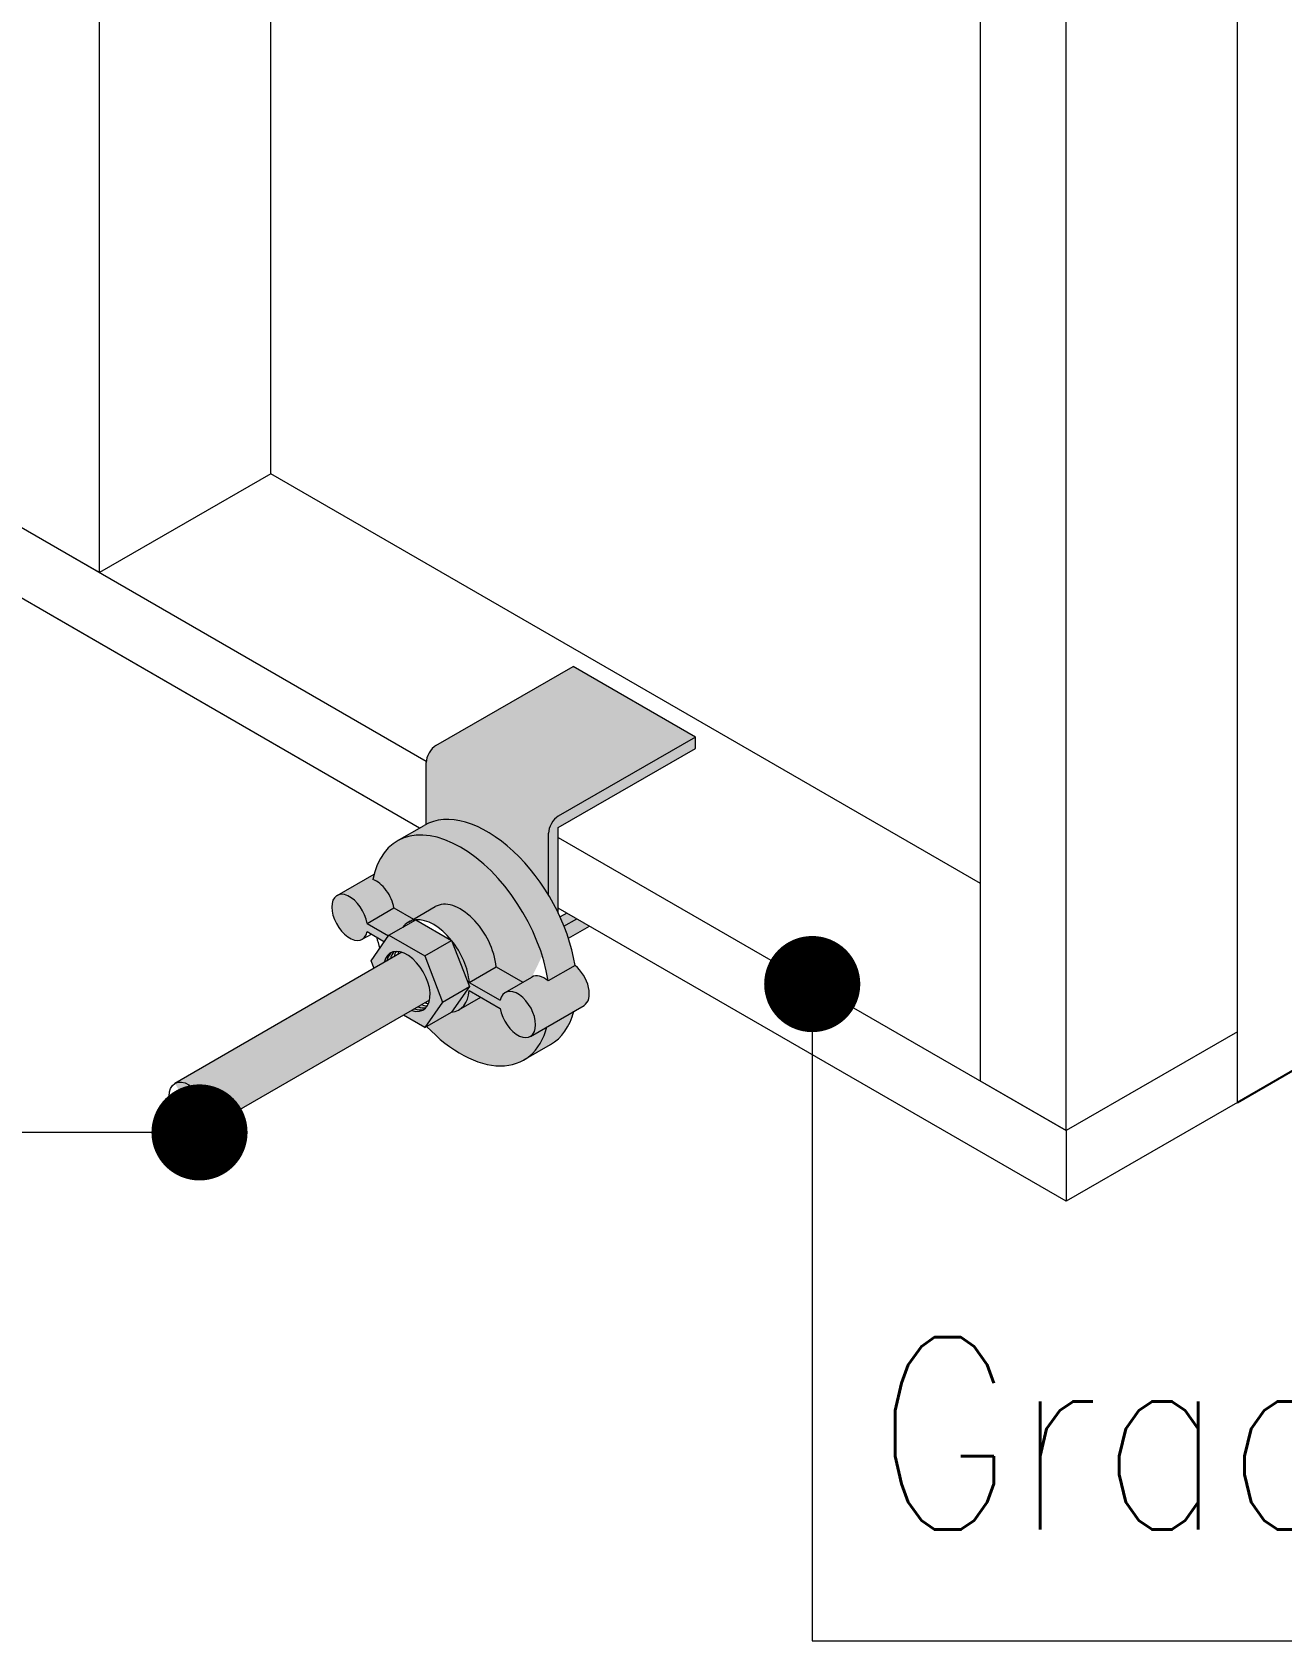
# Model space of a CAD drawing. Extents: x -20676 to 4767, y -817 to 13976.
# Drawn here: x -14743.8 to -14678.8, y 7768.4 to 7852.1 of the extents above; entities that cross this region are included whole.
import ezdxf
from ezdxf.enums import TextEntityAlignment as Align

# ---------------------------------------------------------------- set-up
doc = ezdxf.new("R2010")
doc.units = 0
doc.linetypes.add('HIDDEN', pattern=[9.524999999999995, 6.349999999999998, -3.174999999999998])
doc.layers.get('0').update_dxf_attribs({"lineweight": 13})
for name, color, linetype, lineweight in [('Concreto', 251, 'HIDDEN', 25), ('Demarcação 1', 252, 'Continuous', 9), ('MADEIRA', 3, 'Continuous', 13)]:
    doc.layers.add(name, color=color, linetype=linetype, lineweight=lineweight)
doc.styles.add('ROMANS', font='romans.shx')
doc.dimstyles.new('1x', dxfattribs={"dimtxt": 8, "dimasz": 5, "dimexe": 7, "dimexo": 5, "dimgap": 4, "dimtad": 1, "dimdec": 1, "dimdsep": 46, "dimtxsty": 'Standard', "dimblk": 'DOT', "dimcen": 0.09, "dimclrd": 4, "dimclre": 4, "dimclrt": 2, "dimadec": 0, "dimazin": 2, "dimtfac": 1, "dimtdec": 1, "dimtmove": 0, "dimatfit": 3, "dimldrblk": 'DOT', "dimfxl": 0, "dimtolj": 1, "dimtzin": 0, "dimlwd": 9, "dimlwe": 9, "dimarcsym": 0})

# ---------------------------------------------------------------- blocks, each defined once
blk = doc.blocks.new('_Dot')
at = {"color": 0, "linetype": 'ByBlock', "lineweight": -2}
blk.add_line((-0.5, 0), (-1, 0), dxfattribs=at)
at = {"color": 0, "linetype": 'ByBlock', "const_width": 0.5}
blk.add_lwpolyline([(-0.25, 0, 1), (0.25, 0, 1)], format="xyb", close=True, dxfattribs=at)
blk = doc.blocks.new('DOT')
at = {"color": 0, "linetype": 'ByBlock'}
blk.add_line((-0.5, 0), (-1, 0), dxfattribs=at)
at = {"color": 0, "linetype": 'ByBlock', "const_width": 0.5}
blk.add_lwpolyline([(-0.25, 0, 1), (0.25, 0, 1)], format="xyb", close=True, dxfattribs=at)

msp = doc.modelspace()

# ---------------------------------------------------------------- hatches: boundary and pattern name
at = {"layer": 'Demarcação 1'}
h = msp.add_hatch(color=256, dxfattribs=at)
h.dxf.hatch_style = 1
h.set_gradient(color1=(132, 132, 132), tint=1, name='SPHERICAL')
edge = h.paths.add_edge_path()
edge.add_line((-14709.33523011503, 7815.422680464093), (-14715.69919114576, 7819.096915078175))
edge.add_line((-14715.69919114576, 7819.096915078175), (-14722.8268275003, 7814.981772310333))
edge.add_ellipse((-14722.8268275003, 7814.393894772089), major_axis=(-0.3600000000000002, -0.6235382907247963), ratio=0.577350269189626, start_angle=224.9999999998697, end_angle=314.9999999999998)
edge.add_line((-14723.33594438246, 7814.099956002961), (-14723.33594438246, 7810.888224562661))
edge.add_ellipse((-14720.15396386727, 7805.134823544331), major_axis=(-3.28846153846154, 5.695782463351516), ratio=0.577350269189626, start_angle=271.82644889274303, end_angle=358.1735511072676, ccw=False)
edge.add_line((-14716.9719833518, 7807.21398994849), (-14716.9719833518, 7810.550915788801))
edge.add_ellipse((-14716.46286646957, 7810.719660157936), major_axis=(0.3600000000000002, 0.6235382907247963), ratio=0.577350269189626, start_angle=44.9999999999348, end_angle=134.9999999999675, ccw=False)
edge.add_line((-14716.46286646957, 7811.307537696164), (-14709.33523011504, 7815.422680464093))
h = msp.add_hatch(color=256, dxfattribs=at)
h.dxf.hatch_style = 1
h.set_gradient(color1=(132, 132, 132), tint=1, name='SPHERICAL')
edge = h.paths.add_edge_path()
edge.add_line((-14709.33523011503, 7814.834802925778), (-14709.33523011503, 7815.422680464095))
edge.add_line((-14709.33523011503, 7815.422680464093), (-14716.46286646957, 7811.307537696164))
edge.add_ellipse((-14716.46286646957, 7810.719660157936), major_axis=(0.3600000000000002, 0.6235382907247963), ratio=0.577350269189626, start_angle=44.99999999993487, end_angle=134.9999999999675)
edge.add_line((-14716.9719833518, 7810.425721388732), (-14716.9719833518, 7807.21398994849))
edge.add_ellipse((-14720.15396386727, 7805.134823544331), major_axis=(-3.28846153846154, 5.695782463351516), ratio=0.577350269189626, start_angle=262.4688479150752, end_angle=271.82644889274303, ccw=False)
edge.add_line((-14716.46286646957, 7806.270520918655), (-14716.46286646957, 7810.719660157936))
edge.add_line((-14716.46286646957, 7810.719660157936), (-14709.33523011504, 7814.834802925763))
h = msp.add_hatch(color=256, dxfattribs=at)
h.dxf.hatch_style = 1
h.set_gradient(color1=(132, 132, 132), tint=1, name='SPHERICAL')
edge = h.paths.add_edge_path()
edge.add_ellipse((-14720.15396386727, 7805.134823544331), major_axis=(-3.28846153846154, 5.695782463351516), ratio=0.577350269189626, start_angle=271.826448892743, end_angle=358.1735511072677)
edge.add_ellipse((-14720.15396386727, 7805.134823544331), major_axis=(-3.28846153846154, 5.695782463351516), ratio=0.577350269189626, start_angle=358.1735511072677, end_angle=360.0000000000026)
edge.add_line((-14723.44242540577, 7810.830606007688), (-14724.8376014778, 7810.025100726971))
edge.add_ellipse((-14721.54913993947, 7804.329318263612), major_axis=(3.28846153846154, -5.695782463351516), ratio=0.577350269189626, start_angle=56.29308563726602, end_angle=180.0000000000024, ccw=False)
edge.add_line((-14716.98859631077, 7802.747889372578), (-14715.59342023852, 7803.553394653383))
edge.add_ellipse((-14720.15396386727, 7805.134823544331), major_axis=(-3.28846153846154, 5.695782463351516), ratio=0.577350269189626, start_angle=236.2930856372657, end_angle=249.994809911856)
edge.add_ellipse((-14720.15396386727, 7805.134823544331), major_axis=(-3.28846153846154, 5.695782463351516), ratio=0.577350269189626, start_angle=249.994809911856, end_angle=256.001000546177)
edge.add_ellipse((-14720.15396386727, 7805.134823544331), major_axis=(-3.28846153846154, 5.695782463351516), ratio=0.577350269189626, start_angle=256.001000546177, end_angle=260.5320794259401)
edge.add_ellipse((-14720.15396386727, 7805.134823544331), major_axis=(-3.28846153846154, 5.695782463351516), ratio=0.577350269189626, start_angle=260.5320794259401, end_angle=262.4688479150752)
edge.add_ellipse((-14720.15396386727, 7805.134823544331), major_axis=(-3.28846153846154, 5.695782463351516), ratio=0.577350269189626, start_angle=262.4688479150752, end_angle=271.826448892743)
h = msp.add_hatch(color=256, dxfattribs=at)
h.dxf.hatch_style = 1
h.set_gradient(color1=(132, 132, 132), tint=1, name='SPHERICAL')
edge = h.paths.add_edge_path()
edge.add_ellipse((-14721.54913993947, 7804.329318263612), major_axis=(3.28846153846154, -5.695782463351516), ratio=0.577350269189626, start_angle=56.29308563726577, end_angle=180.0000000000022)
edge.add_ellipse((-14721.54913993947, 7804.329318263612), major_axis=(3.28846153846154, -5.695782463351516), ratio=0.577350269189626, start_angle=180.0000000000022, end_angle=210.153771802942)
edge.add_ellipse((-14721.54913993947, 7804.329318263612), major_axis=(3.28846153846154, -5.695782463351516), ratio=0.577350269189626, start_angle=210.153771802942, end_angle=213.7069143627306)
edge.add_ellipse((-14725.92069163179, 7806.8532348101), major_axis=(0.6576923076923074, -1.139156492670298), ratio=0.5773502691896261, start_angle=56.536959032804816, end_angle=146.7236510024918, ccw=False)
edge.add_line((-14725.00936643784, 7806.54188237217), (-14723.99388569377, 7805.955594291227))
edge.add_line((-14723.99388569377, 7805.955594291228), (-14722.71157396997, 7806.69593731026))
edge.add_ellipse((-14721.54913993947, 7804.329318263612), major_axis=(1.315384615384613, -2.2783129853406), ratio=0.577350269189626, start_angle=50.739170477262576, end_angle=180, ccw=False)
edge.add_line((-14719.69822972028, 7803.475496158571), (-14718.30694938566, 7802.67224008296))
edge.add_line((-14718.30694938566, 7802.672240082977), (-14717.68789632309, 7803.029650535451))
edge.add_ellipse((-14717.17758824669, 7801.805401717036), major_axis=(0.6576923076923074, -1.139156492670298), ratio=0.5773502691896261, start_angle=123.276348997522, end_angle=180, ccw=False)
h = msp.add_hatch(color=256, dxfattribs=at)
h.dxf.hatch_style = 1
h.set_gradient(color1=(132, 132, 132), tint=1, name='SPHERICAL')
edge = h.paths.add_edge_path()
edge.add_ellipse((-14725.92069163179, 7806.8532348101), major_axis=(0.6576923076923074, -1.139156492670298), ratio=0.5773502691896261, start_angle=56.53695903280461, end_angle=146.7236510024917)
edge.add_ellipse((-14721.54913993947, 7804.329318263612), major_axis=(3.28846153846154, -5.695782463351516), ratio=0.577350269189626, start_angle=210.1537718029421, end_angle=213.7069143627307, ccw=False)
edge.add_line((-14726.04447617142, 7808.300643096505), (-14727.97356001176, 7807.186886021942))
edge.add_ellipse((-14727.31586770404, 7806.047729529295), major_axis=(0.6576923076923074, -1.139156492670298), ratio=0.5773502691896261, start_angle=56.53695903281192, end_angle=180.0000000000038, ccw=False)
edge.add_line((-14726.40454250975, 7805.73637709138), (-14725.00936643784, 7806.54188237217))
h = msp.add_hatch(color=256, dxfattribs=at)
h.dxf.hatch_style = 1
h.set_gradient(color1=(132, 132, 132), tint=1, name='SPHERICAL')
edge = h.paths.add_edge_path()
edge.add_ellipse((-14727.31586770404, 7806.047729529295), major_axis=(0.6576923076923074, -1.139156492670298), ratio=0.5773502691896261, start_angle=56.53695903281174, end_angle=180.0000000000032)
edge.add_ellipse((-14727.31586770404, 7806.047729529295), major_axis=(0.6576923076923074, -1.139156492670298), ratio=0.5773502691896261, start_angle=180.0000000000032, end_angle=360.0000000000787)
edge.add_ellipse((-14727.31586770404, 7806.047729529295), major_axis=(0.6576923076923074, -1.139156492670298), ratio=0.5773502691896261, start_angle=360.0000000000787, end_angle=393.4630409671884)
edge.add_line((-14726.40454250975, 7805.306774274884), (-14725.50162226956, 7804.785473031125))
edge.add_line((-14725.50162226968, 7804.785473031123), (-14725.28682086168, 7805.091060196733))
edge.add_line((-14725.28682086138, 7805.091060196733), (-14726.40454250975, 7805.73637709138))
h = msp.add_hatch(color=256, dxfattribs=at)
h.dxf.hatch_style = 1
h.set_gradient(color1=(132, 132, 132), tint=1, name='SPHERICAL')
edge = h.paths.add_edge_path()
edge.add_line((-14725.00936643784, 7806.54188237217), (-14726.40454250975, 7805.73637709138))
edge.add_line((-14726.40454250975, 7805.73637709138), (-14725.28682086133, 7805.091060196733))
edge.add_line((-14725.28682086138, 7805.091060196733), (-14725.26960946496, 7805.115545985376))
edge.add_line((-14725.26960946497, 7805.115545985376), (-14724.55532657308, 7805.527937405292))
edge.add_ellipse((-14722.94431601144, 7803.523812982734), major_axis=(1.315384615384613, -2.2783129853406), ratio=0.577350269189626, start_angle=179.9999999999906, end_angle=194.9999999998853, ccw=False)
edge.add_line((-14724.25970062688, 7805.802125968097), (-14723.99388569377, 7805.955594291227))
edge.add_line((-14723.99388569377, 7805.955594291228), (-14725.00936643784, 7806.541882372172))
h = msp.add_hatch(color=256, dxfattribs=at)
h.dxf.hatch_style = 1
h.set_gradient(color1=(132, 132, 132), tint=1, name='SPHERICAL')
edge = h.paths.add_edge_path()
edge.add_ellipse((-14721.54913993947, 7804.329318263612), major_axis=(1.315384615384613, -2.2783129853406), ratio=0.577350269189626, start_angle=50.73917047726241, end_angle=180)
edge.add_line((-14722.86452455474, 7806.607631248888), (-14724.25970062682, 7805.802125968083))
edge.add_ellipse((-14722.94431601144, 7803.523812982734), major_axis=(1.315384615384613, -2.2783129853406), ratio=0.577350269189626, start_angle=165.000000000028, end_angle=179.9999999999906, ccw=False)
edge.add_ellipse((-14722.94431601144, 7803.523812982734), major_axis=(1.315384615384613, -2.2783129853406), ratio=0.577350269189626, start_angle=104.99999999997371, end_angle=165.000000000028, ccw=False)
edge.add_ellipse((-14722.94431601144, 7803.523812982734), major_axis=(1.315384615384613, -2.2783129853406), ratio=0.577350269189626, start_angle=50.739170477262576, end_angle=104.99999999997371, ccw=False)
edge.add_line((-14721.09340579231, 7802.669990877766), (-14719.69822972028, 7803.475496158571))
h = msp.add_hatch(color=256, dxfattribs=at)
h.dxf.hatch_style = 1
h.set_gradient(color1=(132, 132, 132), tint=1, name='SPHERICAL')
h.paths.add_polyline_path([(-14723.87443339282, 7805.921051266094), (-14725.26960946497, 7805.115545985289), (-14723.4093747023, 7804.04153894425), (-14722.01419863017, 7804.84704422504)])
h = msp.add_hatch(color=256, dxfattribs=at)
h.dxf.hatch_style = 1
h.set_gradient(color1=(132, 132, 132), tint=1, name='SPHERICAL')
edge = h.paths.add_edge_path()
edge.add_line((-14715.50827231484, 7805.97989750562), (-14716.01738919724, 7806.273836274735))
edge.add_line((-14716.0173891973, 7806.273836274733), (-14716.36936153878, 7806.070624948668))
edge.add_ellipse((-14720.15396386727, 7805.134823544331), major_axis=(-3.28846153846154, 5.695782463351516), ratio=0.577350269189626, start_angle=256.0010005461772, end_angle=260.5320794259402, ccw=False)
edge.add_line((-14716.16767466958, 7805.599191378658), (-14715.50827231479, 7805.97989750562))
h = msp.add_hatch(color=256, dxfattribs=at)
h.dxf.hatch_style = 1
h.set_gradient(color1=(132, 132, 132), tint=1, name='SPHERICAL')
edge = h.paths.add_edge_path()
edge.add_line((-14714.84926257252, 7805.599418053522), (-14715.50827231472, 7805.979897505606))
edge.add_line((-14715.50827231484, 7805.97989750562), (-14716.16767466958, 7805.599191378673))
edge.add_ellipse((-14720.15396386727, 7805.134823544331), major_axis=(-3.28846153846154, 5.695782463351516), ratio=0.577350269189626, start_angle=249.99480991185618, end_angle=256.0010005461772, ccw=False)
edge.add_line((-14715.93892272031, 7804.970302473928), (-14714.84926257253, 7805.59941805352))
h = msp.add_hatch(color=256, dxfattribs=at)
h.dxf.hatch_style = 1
h.set_gradient(color1=(132, 132, 132), tint=1, name='SPHERICAL')
edge = h.paths.add_edge_path()
edge.add_line((-14722.47925732069, 7801.64430066089), (-14723.40937470237, 7804.04153894425))
edge.add_line((-14723.4093747023, 7804.04153894425), (-14725.26960946485, 7805.115545985376))
edge.add_line((-14725.26960946497, 7805.115545985289), (-14725.28682086139, 7805.091060196719))
edge.add_line((-14725.28682086138, 7805.091060196733), (-14725.50162226956, 7804.785473031123))
edge.add_line((-14725.50162226968, 7804.785473031123), (-14726.19972684624, 7803.792314743041))
edge.add_line((-14726.19972684624, 7803.792314743043), (-14726.04591024754, 7803.395875490898))
edge.add_line((-14726.04591024754, 7803.395875490898), (-14725.52060486812, 7803.69916069323))
edge.add_ellipse((-14724.33949208358, 7802.718307701929), major_axis=(-0.8549999999999994, 1.480903440471388), ratio=0.577350269189626, start_angle=355.3200786188029, end_angle=392.63689750356093, ccw=False)
edge.add_ellipse((-14724.33949208358, 7802.718307701929), major_axis=(-0.8549999999999994, 1.480903440471388), ratio=0.577350269189626, start_angle=349.0253361099256, end_angle=355.3200786188029, ccw=False)
edge.add_ellipse((-14724.33949208358, 7802.718307701929), major_axis=(-0.8549999999999994, 1.480903440471388), ratio=0.577350269189626, start_angle=342.5928085264702, end_angle=349.0253361099256, ccw=False)
edge.add_ellipse((-14724.33949208358, 7802.718307701929), major_axis=(-0.8549999999999994, 1.480903440471388), ratio=0.577350269189626, start_angle=335.92411531679977, end_angle=342.5928085264702, ccw=False)
edge.add_ellipse((-14724.33949208358, 7802.718307701929), major_axis=(-0.8549999999999994, 1.480903440471388), ratio=0.577350269189626, start_angle=328.8867134268062, end_angle=335.92411531679977, ccw=False)
edge.add_line((-14724.59684139908, 7804.232495780743), (-14724.59837929927, 7804.231607873691))
edge.add_ellipse((-14724.33949208358, 7802.718307701929), major_axis=(-0.8549999999999994, 1.480903440471388), ratio=0.577350269189626, start_angle=212.6368975035226, end_angle=327.36310249634704, ccw=False)
edge.add_ellipse((-14723.45588057121, 7803.228461046499), major_axis=(-0.8549999999999994, 1.480903440471388), ratio=0.577350269189626, start_angle=147.3631024964392, end_angle=148.8867134268343, ccw=False)
edge.add_ellipse((-14724.33949208358, 7802.718307701929), major_axis=(-0.8549999999999994, 1.480903440471388), ratio=0.577350269189626, start_angle=204.0758846831674, end_angle=211.1132865732151, ccw=False)
edge.add_ellipse((-14724.33949208358, 7802.718307701929), major_axis=(-0.8549999999999994, 1.480903440471388), ratio=0.577350269189626, start_angle=197.407191473494, end_angle=204.0758846831674, ccw=False)
edge.add_ellipse((-14724.33949208358, 7802.718307701929), major_axis=(-0.8549999999999994, 1.480903440471388), ratio=0.577350269189626, start_angle=190.974663889962, end_angle=197.407191473494, ccw=False)
edge.add_ellipse((-14724.33949208358, 7802.718307701929), major_axis=(-0.8549999999999994, 1.480903440471388), ratio=0.577350269189626, start_angle=184.679921381206, end_angle=190.974663889962, ccw=False)
edge.add_ellipse((-14724.33949208358, 7802.718307701929), major_axis=(-0.8549999999999994, 1.480903440471388), ratio=0.577350269189626, start_angle=147.3631024964392, end_angle=184.679921381206, ccw=False)
edge.add_line((-14724.08060486794, 7801.20500753024), (-14724.51050264515, 7800.956805932961))
edge.add_line((-14724.5105026451, 7800.956805932976), (-14723.40937470242, 7800.321069418671))
edge.add_line((-14723.4093747023, 7800.321069418656), (-14722.47925732068, 7801.64430066089))
h = msp.add_hatch(color=256, dxfattribs=at)
h.dxf.hatch_style = 1
h.set_gradient(color1=(132, 132, 132), tint=1, name='SPHERICAL')
edge = h.paths.add_edge_path()
edge.add_ellipse((-14724.33949208358, 7802.718307701929), major_axis=(-0.8549999999999994, 1.480903440471388), ratio=0.577350269189626, start_angle=212.6368975035515, end_angle=327.3631024963468)
edge.add_line((-14724.59837929927, 7804.231607873691), (-14736.40202878217, 7797.416767667295))
edge.add_ellipse((-14735.68202878196, 7796.169691085757), major_axis=(0.7199999999999995, -1.247076581449591), ratio=0.577350269189626, start_angle=0, end_angle=179.9999999999757, ccw=False)
edge.add_ellipse((-14735.68202878196, 7796.169691085757), major_axis=(0.7199999999999995, -1.247076581449591), ratio=0.577350269189626, start_angle=179.9999999999754, end_angle=359.9999999999752)
edge.add_line((-14734.96202878217, 7794.922614504321), (-14723.15837929915, 7801.737454710732))
h = msp.add_hatch(color=256, dxfattribs=at)
h.dxf.hatch_style = 1
h.set_gradient(color1=(132, 132, 132), tint=1, name='SPHERICAL')
h.paths.add_polyline_path([(-14722.01419863017, 7804.84704422504), (-14723.4093747023, 7804.04153894425), (-14722.47925732069, 7801.64430066089), (-14721.08408124866, 7802.449805941767)])
h = msp.add_hatch(color=256, dxfattribs=at)
h.dxf.hatch_style = 1
h.set_gradient(color1=(132, 132, 132), tint=1, name='SPHERICAL')
edge = h.paths.add_edge_path()
edge.add_ellipse((-14718.57276431872, 7800.999896436246), major_axis=(0.6576923076923074, -1.139156492670298), ratio=0.5773502691896261, start_angle=360.0000000000039, end_angle=540.0000000000034)
edge.add_ellipse((-14718.57276431872, 7800.999896436246), major_axis=(0.6576923076923074, -1.139156492670298), ratio=0.5773502691896261, start_angle=180.0000000000032, end_angle=213.4630409671917)
edge.add_line((-14719.48408951301, 7801.740851690643), (-14721.09340579231, 7802.669990877766))
edge.add_ellipse((-14722.94431601144, 7803.523812982734), major_axis=(1.315384615384613, -2.2783129853406), ratio=0.577350269189626, start_angle=50.73917047726241, end_angle=104.9999999999736)
edge.add_line((-14722.01419863017, 7804.84704422504), (-14721.08408124866, 7802.44980594168))
edge.add_line((-14721.08408124866, 7802.449805941767), (-14722.01419863016, 7801.126574699447))
edge.add_ellipse((-14722.94431601144, 7803.523812982734), major_axis=(1.315384615384613, -2.2783129853406), ratio=0.577350269189626, start_angle=345.000000000011, end_angle=360.0000000000275)
edge.add_ellipse((-14722.94431601144, 7803.523812982734), major_axis=(1.315384615384613, -2.2783129853406), ratio=0.577350269189626, start_angle=360.0000000000275, end_angle=399.2608295227375)
edge.add_line((-14721.09340579231, 7802.240388061373), (-14719.48408951301, 7801.31124887425))
edge.add_ellipse((-14718.57276431872, 7800.999896436246), major_axis=(0.6576923076923074, -1.139156492670298), ratio=0.5773502691896261, start_angle=236.5369590328082, end_angle=360.0000000000039)
h = msp.add_hatch(color=256, dxfattribs=at)
h.dxf.hatch_style = 1
h.set_gradient(color1=(132, 132, 132), tint=1, name='SPHERICAL')
edge = h.paths.add_edge_path(flags=17)
edge.add_line((-14719.69822972028, 7803.475496158571), (-14721.0934057923, 7802.669990877752))
edge.add_line((-14721.09340579231, 7802.669990877766), (-14719.48408951301, 7801.740851690643))
edge.add_ellipse((-14718.57276431872, 7800.999896436246), major_axis=(0.6576923076923074, -1.139156492670298), ratio=0.5773502691896261, start_angle=540.0000000000032, end_angle=573.4630409671917, ccw=False)
edge.add_line((-14719.23045662656, 7802.139052928964), (-14718.30694938561, 7802.672240082975))
edge.add_line((-14718.30694938566, 7802.672240082977), (-14719.69822972028, 7803.475496158588))
h = msp.add_hatch(color=256, dxfattribs=at)
h.dxf.hatch_style = 1
h.set_gradient(color1=(132, 132, 132), tint=1, name='SPHERICAL')
edge = h.paths.add_edge_path()
edge.add_ellipse((-14715.78241217456, 7802.610906997856), major_axis=(0.6576923076923074, -1.139156492670298), ratio=0.5773502691896261, start_angle=-2.518090105059784e-11, end_angle=123.276348997522)
edge.add_line((-14715.59342023846, 7803.553394653456), (-14716.98859631077, 7802.747889372564))
edge.add_ellipse((-14717.17758824669, 7801.805401717036), major_axis=(0.6576923076923074, -1.139156492670298), ratio=0.5773502691896261, start_angle=123.276348997522, end_angle=180)
edge.add_line((-14717.8352805543, 7802.944558209769), (-14719.23045662661, 7802.139052928964))
edge.add_ellipse((-14718.57276431872, 7800.999896436246), major_axis=(0.6576923076923074, -1.139156492670298), ratio=0.5773502691896261, start_angle=360.0000000000037, end_angle=540.0000000000032, ccw=False)
edge.add_line((-14717.85982779733, 7799.892635205295), (-14717.05380370717, 7800.357993430647))
edge.add_line((-14717.05380370717, 7800.357993430647), (-14715.12471986684, 7801.47175050521))
h = msp.add_hatch(color=256, dxfattribs=at)
h.dxf.hatch_style = 1
h.set_gradient(color1=(132, 132, 132), tint=1, name='SPHERICAL')
h.paths.add_polyline_path([(-14721.08408124866, 7802.449805941767), (-14722.47925732069, 7801.64430066089), (-14723.4093747023, 7800.321069418656), (-14722.01419863017, 7801.126574699447)])
h = msp.add_hatch(color=256, dxfattribs=at)
h.dxf.hatch_style = 1
h.set_gradient(color1=(132, 132, 132), tint=1, name='SPHERICAL')
edge = h.paths.add_edge_path()
edge.add_line((-14720.49957025708, 7801.897536955119), (-14721.0934057923, 7802.240388061356))
edge.add_ellipse((-14722.94431601144, 7803.523812982734), major_axis=(1.315384615384613, -2.2783129853406), ratio=0.577350269189626, start_angle=360.0000000000275, end_angle=399.26082952273765, ccw=False)
edge.add_line((-14721.62893139599, 7801.24549999746), (-14720.49957025708, 7801.897536955135))
h = msp.add_hatch(color=256, dxfattribs=at)
h.dxf.hatch_style = 1
h.set_gradient(color1=(132, 132, 132), tint=1, name='SPHERICAL')
edge = h.paths.add_edge_path()
edge.add_ellipse((-14720.15396386727, 7805.134823544331), major_axis=(-3.28846153846154, 5.695782463351516), ratio=0.577350269189626, start_angle=179.9999999999974, end_angle=210.1537718029641)
edge.add_line((-14715.65862763515, 7801.163498711454), (-14717.05380370717, 7800.357993430649))
edge.add_ellipse((-14721.54913993947, 7804.329318263612), major_axis=(3.28846153846154, -5.695782463351516), ratio=0.577350269189626, start_angle=360.0000000000268, end_angle=390.15377180296554, ccw=False)
edge.add_line((-14718.26067840092, 7798.633535800254), (-14716.86550232872, 7799.439041081045))
h = msp.add_hatch(color=256, dxfattribs=at)
h.dxf.hatch_style = 1
h.set_gradient(color1=(132, 132, 132), tint=1, name='SPHERICAL')
edge = h.paths.add_edge_path()
edge.add_ellipse((-14718.57276431872, 7800.999896436246), major_axis=(0.6576923076923074, -1.139156492670298), ratio=0.5773502691896261, start_angle=236.53695903280828, end_angle=360.0000000000037, ccw=False)
edge.add_line((-14719.48408951301, 7801.311248874175), (-14720.49957025708, 7801.897536955134))
edge.add_line((-14720.49957025708, 7801.897536955119), (-14721.62893139611, 7801.245499997443))
edge.add_ellipse((-14722.94431601144, 7803.523812982734), major_axis=(1.315384615384613, -2.2783129853406), ratio=0.577350269189626, start_angle=345.0000000000109, end_angle=360.0000000000275, ccw=False)
edge.add_line((-14722.01419863017, 7801.126574699447), (-14723.3116678695, 7800.377480484734))
edge.add_ellipse((-14721.54913993947, 7804.329318263612), major_axis=(3.28846153846154, -5.695782463351516), ratio=0.577350269189626, start_angle=292.7288384360598, end_angle=360.0000000000268)
edge.add_ellipse((-14721.54913993947, 7804.329318263612), major_axis=(3.28846153846154, -5.695782463351516), ratio=0.577350269189626, start_angle=360.0000000000268, end_angle=390.1537718029654)
edge.add_line((-14717.05380370717, 7800.357993430647), (-14717.91507201111, 7799.860739943615))
h = msp.add_hatch(color=256, dxfattribs=at)
h.dxf.hatch_style = 1
h.set_gradient(color1=(132, 132, 132), tint=1, name='SPHERICAL')
edge = h.paths.add_edge_path()
edge.add_ellipse((-14735.68202878196, 7796.169691085757), major_axis=(0.7200000000000003, -1.247076581449593), ratio=0.577350269189626, start_angle=0, end_angle=179.9999999999754)
edge.add_ellipse((-14735.68202878196, 7796.169691085757), major_axis=(0.7200000000000003, -1.247076581449593), ratio=0.577350269189626, start_angle=179.9999999999754, end_angle=359.9999999999752)

# ---------------------------------------------------------------- linework, layer by layer
at = {"extrusion": (-1e-16, 0.816496580927726, 0.5773502691896261)}
for p, q in [((-14722.8268275003, 7814.981772310322), (-14715.69919114576, 7819.096915078178)), ((-14709.33523011503, 7815.422680464097), (-14715.69919114576, 7819.096915078178)), ((-14709.33523011503, 7815.422680464097), (-14716.46286646957, 7811.307537696168)), ((-14709.33523011503, 7814.834802925781), (-14709.33523011503, 7815.422680464097)), ((-14723.33594438246, 7810.888224562663), (-14723.33594438246, 7814.099956002965)), ((-14716.46286646957, 7810.71966015794), (-14709.33523011503, 7814.834802925781)), ((-14724.8376014778, 7810.025100726973), (-14723.44242540577, 7810.830606007692)), ((-14716.9719833518, 7807.213989948494), (-14716.9719833518, 7810.425721388809)), ((-14716.46286646957, 7806.270520918659), (-14716.46286646957, 7810.71966015794)), ((-14727.97356001176, 7807.186886021931), (-14726.04447617142, 7808.300643096509)), ((-14726.40454250975, 7805.736377091383), (-14725.00936643784, 7806.541882372174)), ((-14725.00936643784, 7806.541882372174), (-14723.99388569377, 7805.955594291232)), ((-14724.25970062688, 7805.802125968101), (-14722.86452455474, 7806.607631248891)), ((-14726.40454250975, 7805.736377091383), (-14725.28682086138, 7805.091060196737)), ((-14725.26960946497, 7805.115545985293), (-14723.87443339282, 7805.921051266097)), ((-14723.87443339282, 7805.921051266097), (-14722.01419863017, 7804.847044225044)), ((-14716.0173891973, 7806.273836274737), (-14716.36936153861, 7806.070624948657)), ((-14716.16767466958, 7805.599191378662), (-14715.50827231484, 7805.979897505624)), ((-14726.6581753962, 7804.908573036668), (-14726.1865065649, 7805.180891163374)), ((-14726.40454250975, 7805.306774274888), (-14725.50162226968, 7804.785473031126)), ((-14726.19972684624, 7803.792314743047), (-14725.26960946497, 7805.115545985293)), ((-14725.26960946497, 7805.115545985293), (-14723.4093747023, 7804.041538944253)), ((-14715.93892272031, 7804.970302473932), (-14714.84926257252, 7805.599418053525)), ((-14724.59837929927, 7804.231607873695), (-14736.40202878217, 7797.416767667228)), ((-14723.4093747023, 7804.041538944253), (-14722.01419863017, 7804.847044225044)), ((-14723.4093747023, 7804.041538944253), (-14722.47925732069, 7801.644300660893)), ((-14722.01419863017, 7804.847044225044), (-14721.08408124866, 7802.449805941771)), ((-14726.04591024754, 7803.395875490902), (-14726.19972684624, 7803.792314743047)), ((-14721.09340579231, 7802.66999087777), (-14719.69822972028, 7803.475496158575)), ((-14719.69822972028, 7803.475496158575), (-14718.30694938566, 7802.67224008298)), ((-14715.59342023846, 7803.55339465346), (-14716.98859631077, 7802.747889372582)), ((-14722.47925732069, 7801.644300660893), (-14721.08408124866, 7802.449805941771)), ((-14721.08408124866, 7802.449805941771), (-14722.01419863017, 7801.12657469945)), ((-14721.09340579231, 7802.66999087777), (-14719.48408951301, 7801.740851690647)), ((-14719.23045662656, 7802.139052928967), (-14717.8352805543, 7802.944558209772)), ((-14723.15837929915, 7801.737454710736), (-14734.96202878217, 7794.922614504325)), ((-14722.47925732069, 7801.644300660893), (-14723.4093747023, 7800.32106941866)), ((-14721.62893139599, 7801.245499997463), (-14720.49957025708, 7801.897536955123)), ((-14721.09340579231, 7802.240388061377), (-14719.48408951301, 7801.311248874179)), ((-14723.4093747023, 7800.32106941866), (-14724.5105026451, 7800.956805932979)), ((-14723.4093747023, 7800.32106941866), (-14722.01419863017, 7801.12657469945)), ((-14717.91507201111, 7799.860739943621), (-14715.12471986683, 7801.471750505214)), ((-14718.26067840092, 7798.633535800258), (-14716.86550232866, 7799.439041081048))]:
    msp.add_line(p, q, dxfattribs=at)
for centre, major_axis, ratio, start_param, end_param in [((-14722.8268275003, 7814.393894772093), (-0.3599999999999999, -0.6235382907247962), 0.5773502691896258, 3.926990816984967, 5.497787143782136), ((-14721.54913993947, 7804.329318263615), (3.288461538461535, -5.695782463351502), 0.577350269189626, 0.9824996904774184, 3.729889289907212), ((-14720.15396386727, 7805.134823544335), (-3.288461538461535, 5.695782463351502), 0.577350269189626, 4.124092344067211, 6.283185307179627), ((-14716.46286646957, 7810.71966015794), (0.3599999999999999, 0.6235382907247962), 0.5773502691896258, 0.7853981633963116, 2.356194490191775), ((-14727.31586770404, 7806.047729529299), (0.6576923076923065, -1.139156492670299), 0.5773502691896258, 0.986756084187714, 6.867225549786768), ((-14725.92069163178, 7806.853234810103), (0.6576923076923065, -1.139156492670299), 0.5773502691896258, 0.9867560841875896, 2.56081080054056), ((-14721.54913993947, 7804.329318263615), (1.315384615384612, -2.278312985340598), 0.5773502691896258, 0.8855655845589316, 3.141592653589792), ((-14722.94431601144, 7803.523812982738), (1.315384615384612, -2.278312985340598), 0.5773502691896258, 2.879793265791125, 3.403392041386938), ((-14722.94431601144, 7803.523812982738), (1.315384615384612, -2.278312985340598), 0.5773502691896258, 1.83259571459358, 2.879793265791125), ((-14721.54913993947, 7804.329318263615), (3.288461538461535, -5.695782463351502), 0.577350269189626, 4.273907714514356, 4.372511808277698), ((-14724.33949208357, 7802.718307701933), (-0.8549999999999954, 1.480903440471388), 0.5773502691896261, 2.571971334516736, 6.852806626252642), ((-14724.19997447641, 7802.798858230008), (-0.8549999999999954, 1.480903440471388), 0.5773502691896261, 0.0816800368335862, 0.5696213190730559), ((-14724.01395100005, 7802.906258934181), (0.8549999999999954, -1.480903440471388), 0.5773502691896261, 3.333136672768707, 3.711213972662897), ((-14723.82792752381, 7803.013659638242), (-0.8549999999999954, 1.480903440471388), 0.5773502691896261, 0.3038128047376282, 0.5696213190730047), ((-14723.6419040475, 7803.121060342415), (0.8549999999999954, -1.480903440471388), 0.5773502691896261, 3.561796111641442, 3.711213972662897), ((-14723.4558805712, 7803.228461046503), (-0.8549999999999954, 1.480903440471388), 0.5773502691896261, 0.5430292918183452, 0.5696213190731072), ((-14722.94431601144, 7803.523812982738), (1.315384615384612, -2.278312985340598), 0.5773502691896258, 0.8855655845589316, 1.83259571459358), ((-14715.78241217455, 7802.610906997859), (0.6576923076923065, -1.139156492670299), 0.5773502691896258, -4.395e-13, 2.151578179844368), ((-14717.17758824669, 7801.80540171704), (0.6576923076923065, -1.139156492670299), 0.5773502691896258, 2.151578179844368, 3.141592653589792), ((-14723.6419040475, 7803.121060342415), (0.8549999999999954, -1.480903440471388), 0.5773502691896261, 5.713563988106526, 5.862981849127713), ((-14723.4558805712, 7803.228461046503), (-0.8549999999999954, 1.480903440471388), 0.5773502691896261, 2.571971334516736, 2.598563361771502), ((-14722.94431601144, 7803.523812982738), (1.315384615384612, -2.278312985340598), 0.5773502691896258, 6.021385919380628, 6.968416049415553), ((-14718.57276431872, 7800.999896436249), (0.6576923076923065, -1.139156492670299), 0.5773502691896258, 4.128348737777444, 10.00881820337662), ((-14724.19997447641, 7802.798858230008), (-0.8549999999999954, 1.480903440471388), 0.5773502691896261, 2.571971334516502, 3.059912616755841), ((-14724.01395100005, 7802.906258934181), (0.8549999999999954, -1.480903440471388), 0.5773502691896261, 5.713563988106526, 6.091641288000075), ((-14723.82792752381, 7803.013659638242), (-0.8549999999999954, 1.480903440471388), 0.5773502691896261, 2.571971334516736, 2.837779848851944), ((-14720.15396386727, 7805.134823544335), (-3.288461538461535, 5.695782463351502), 0.577350269189626, 3.141592653589748, 3.667875253446552), ((-14721.54913993947, 7804.329318263615), (3.288461538461535, -5.695782463351502), 0.577350269189626, 5.109082046247772, 6.809467907036361)]:
    msp.add_ellipse(centre, major_axis=major_axis, ratio=ratio, start_param=start_param, end_param=end_param)
msp.add_ellipse((-14735.68202878196, 7796.169691085761), major_axis=(0.7199999999999992, -1.247076581449592), ratio=0.577350269189626)
at = {"layer": 'Concreto', "linetype": 'HIDDEN'}
msp.add_line((-14681.14288274908, 7796.42688750882), (-14598.59502591675, 7844.085914871863), dxfattribs=at)
at = {"layer": 'MADEIRA', "extrusion": (-1e-16, 0.816496580927726, 0.5773502691896261)}
for p, q in [((-14740.32772033446, 7823.983647115127), (-14740.32772033446, 7911.430430932412)), ((-14731.41817489155, 7829.127575574972), (-14731.41817489155, 7906.286502472654)), ((-14681.14288274908, 7800.101122122962), (-14681.14288274908, 7887.547905940335)), ((-14694.50720091367, 7797.529157893039), (-14694.50720091367, 7884.975941710412)), ((-14690.05242819204, 7794.957193663129), (-14690.05242819204, 7882.403977480502)), ((-14767.37455471493, 7839.599144225378), (-14723.33238675066, 7814.171386695529)), ((-14723.67618564946, 7810.695644468087), (-14767.37455471493, 7835.924909611122)), ((-14731.41817489155, 7829.127575574972), (-14740.32772033446, 7823.983647115127)), ((-14694.50720091367, 7807.81701481273), (-14731.41817489155, 7829.127575574972)), ((-14740.32772033446, 7823.983647115127), (-14744.78249305597, 7826.555611345062)), ((-14723.67618564946, 7810.695644468087), (-14742.87330474657, 7821.779106346574)), ((-14716.46286646957, 7810.205267311938), (-14690.05242819204, 7794.957193663129)), ((-14690.05242819204, 7791.282959048975), (-14716.46286646957, 7806.531032697781)), ((-14681.14288274908, 7800.101122122962), (-14690.05242819204, 7794.957193663129)), ((-14681.14288274908, 7800.101122122962), (-14690.05242819204, 7794.957193663129)), ((-14681.14288274908, 7796.42688750882), (-14681.14288274908, 7800.101122122962)), ((-14690.05242819204, 7794.957193663129), (-14694.50720091367, 7797.529157893039)), ((-14681.14288274908, 7796.42688750882), (-14690.05242819204, 7791.282959048975)), ((-14690.05242819204, 7794.957193663129), (-14690.05242819204, 7791.282959048975))]:
    msp.add_line(p, q, dxfattribs=at)

# ---------------------------------------------------------------- texts
at = {"color": 2, "linetype": 'Continuous', "style": 'ROMANS', "width": 0.8}
msp.add_text('Grade Solta (G) ', height=10, dxfattribs=at).set_placement((-14699.97813749149, 7779.208329443896), align=Align.MIDDLE_LEFT)

# ---------------------------------------------------------------- leaders
at = {"color": 0}
for points in [[(-14703.25764733075, 7802.581230487533), (-14703.25764733075, 7768.420139194659), (-14600.37946345336, 7768.420139194659)], [(-14735.1247171862, 7794.863919101455), (-14941.09055299841, 7794.863919101455)]]:
    msp.add_leader(points, dimstyle='1x', override={"dimgap": 4, "dimtad": 0, "dimldrblk": 'DOT'}, dxfattribs=at)

doc.saveas('drawing.dxf')
